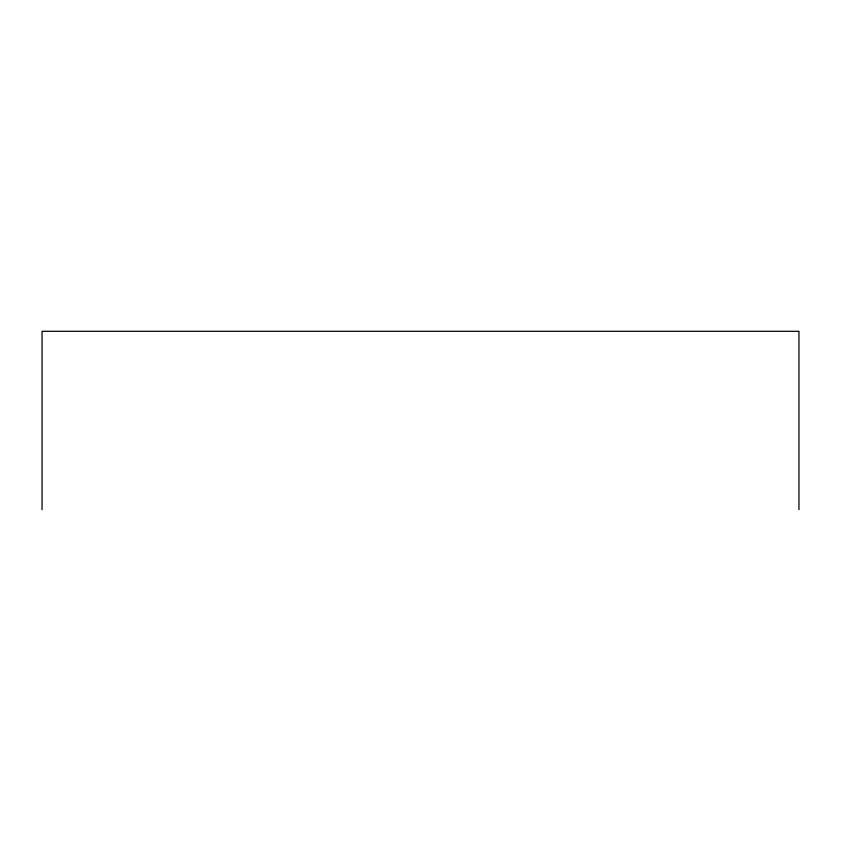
<?xml version="1.0" encoding="UTF-8"?>
<svg xmlns="http://www.w3.org/2000/svg" width="841" height="841" viewBox="0 0 841 841"><rect width="100%" height="100%" fill="white"/><g stroke="black" fill="none" stroke-linecap="round" stroke-linejoin="round"><path stroke-width="1.26" d="M798.95 509.699L798.95 331.301L42.05 331.301L42.05 509.699"/></g></svg>
